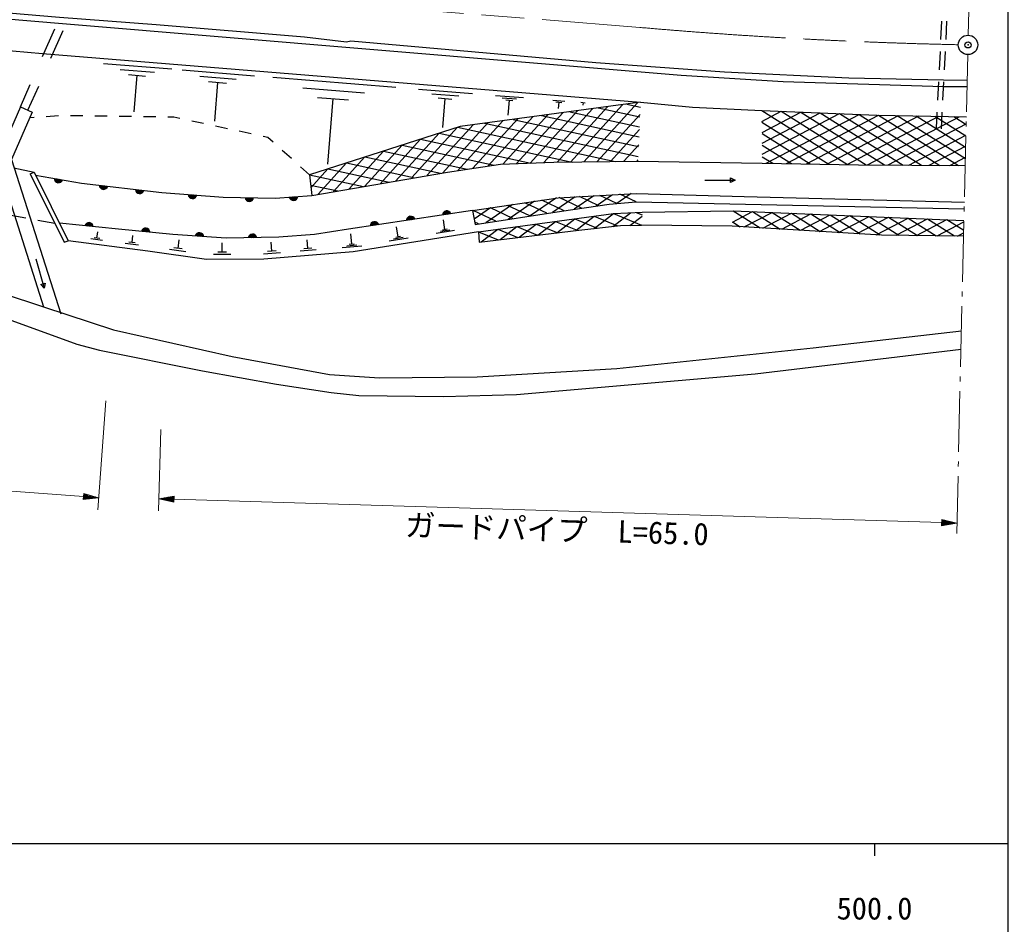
# Model space of a CAD drawing. Units: millimetres, scale not verified. Extents: x 40000 to 680000, y 20000 to 380000.
# Drawn here: x 497696 to 579000, y 198357 to 272792 of the extents above; entities that cross this region are included whole.
import ezdxf
from ezdxf.enums import TextEntityAlignment as Align

# ---------------------------------------------------------------- set-up
doc = ezdxf.new("R2010")
doc.units = ezdxf.units.MM
doc.header["$LTSCALE"] = 1000
doc.header["$PDMODE"] = 32
doc.header["$PDSIZE"] = 500
doc.linetypes.add('CHAIN', pattern=[18.5, 12, -1.5, 3.5, -1.5])
for name, color, linetype, lineweight in [('M-BGD', 7, 'Continuous', 25), ('M-BGD-HTXT', 7, 'Continuous', 13), ('M-BMK', 2, 'CHAIN', 13), ('M-BMK-OTRS', 5, 'Continuous', 25), ('M-BMK-SRVR', 3, 'Continuous', 25), ('M-STR-HTXT', 7, 'Continuous', 13), ('M-STR-STRD', 7, 'Continuous', 25), ('M-TTL-BAND', 7, 'Continuous', 25)]:
    doc.layers.add(name, color=color, linetype=linetype, lineweight=lineweight)
doc.layers.add('M-OTRS', color=6, linetype='Continuous')
doc.styles.add('ＭＳ ゴシック', font='')
doc.styles.get('ＭＳ ゴシック').set_extended_font_data('MS Gothic')

msp = doc.modelspace()

# ---------------------------------------------------------------- linework, layer by layer
at = {"layer": 'M-BGD'}
for p, q in [((573468, 271181), (573545, 272679)), ((573885, 271171), (573963, 272669)), ((474130, 272212), (499574, 270011)), ((499569, 269764), (500575, 272052)), ((500258, 269627), (501264, 271916)), ((499574, 270011), (522479, 268146)), ((573339, 268684), (573416, 270182)), ((573757, 268674), (573834, 270172)), ((504579, 269202), (510213, 268743)), ((505957, 268712), (508774, 268482)), ((511047, 268675), (517007, 268190)), ((506630, 268279), (508039, 268164)), ((507335, 268221), (507090, 265217)), ((512504, 268157), (515484, 267914)), ((513217, 267699), (514707, 267578)), ((513962, 267638), (513703, 264460)), ((518499, 268070), (528634, 267242)), ((522479, 268146), (548757, 265998)), ((573210, 266188), (573287, 267686)), ((573628, 266177), (573705, 267675)), ((497746, 265615), (498563, 267475)), ((498373, 265339), (499252, 267338)), ((520977, 267188), (526045, 266773)), ((530489, 267090), (534947, 266726)), ((531579, 266702), (533808, 266520)), ((522189, 266408), (524723, 266201)), ((523456, 266305), (523014, 260900)), ((532112, 266359), (533227, 266268)), ((532669, 266313), (532475, 263936)), ((536820, 266572), (539140, 266383)), ((537387, 266370), (538547, 266276)), ((537665, 266192), (538245, 266145)), ((537955, 266168), (537853, 264931)), ((541546, 266186), (542536, 266105)), ((541783, 266034), (542278, 265993)), ((542030, 266014), (541987, 265485)), ((543858, 265997), (544199, 265969)), ((544028, 265983), (544010, 265756)), ((544089, 261100), (548500, 265963)), ((497746, 265615), (498726, 265184)), ((538564, 260962), (542353, 265140)), ((539677, 260999), (543583, 265305)), ((540790, 261035), (544812, 265469)), ((541899, 261066), (546042, 265634)), ((542944, 265219), (548668, 263981)), ((542994, 261083), (547271, 265799)), ((545280, 265532), (548704, 264791)), ((547617, 265845), (548740, 265602)), ((558736, 265323), (565776, 260881)), ((558743, 264423), (560335, 265260)), ((558751, 263523), (561933, 265197)), ((558758, 262623), (563532, 265135)), ((558765, 261723), (565131, 265072)), ((560335, 265260), (567306, 260861)), ((561933, 265197), (568825, 260849)), ((563532, 265135), (570345, 260836)), ((565131, 265072), (571864, 260823)), ((573088, 263834), (573158, 265189)), ((573506, 263824), (573576, 265179)), ((498883, 264748), (498525, 264725)), ((500879, 264874), (499881, 264811)), ((502878, 264875), (501878, 264888)), ((504878, 264848), (503878, 264861)), ((506878, 264820), (505878, 264834)), ((508878, 264793), (507878, 264807)), ((510369, 264773), (509878, 264779)), ((510866, 264666), (510369, 264773)), ((512821, 264244), (511844, 264455)), ((532454, 260180), (536206, 264316)), ((533709, 260373), (537436, 264481)), ((534965, 260567), (538665, 264646)), ((535934, 264280), (548561, 261548)), ((536221, 260761), (539894, 264811)), ((537452, 260926), (541124, 264975)), ((538271, 264593), (548597, 262359)), ((540607, 264906), (548632, 263170)), ((545184, 261117), (548713, 265007)), ((558744, 264372), (564239, 260905)), ((559083, 260986), (566730, 265009)), ((560751, 260960), (568332, 264948)), ((562420, 260934), (569988, 264915)), ((564088, 260907), (571644, 264882)), ((565757, 260881), (573299, 264849)), ((566730, 265009), (573383, 260810)), ((567435, 260860), (574955, 264816)), ((568325, 264948), (574902, 260798)), ((569873, 264917), (575475, 261383)), ((571421, 264887), (575496, 262315)), ((572968, 264856), (575518, 263247)), ((574516, 264825), (575539, 264180)), ((514776, 263823), (513799, 264033)), ((516731, 263401), (515754, 263612)), ((528614, 259519), (532184, 263454)), ((529949, 259799), (533708, 263943)), ((531202, 259990), (534977, 264152)), ((532184, 263454), (543135, 261085)), ((533708, 263943), (546667, 261139)), ((546280, 261133), (548658, 263756)), ((569127, 260846), (575540, 264220)), ((518111, 263104), (517709, 263190)), ((518548, 262710), (518111, 263104)), ((527337, 259301), (530661, 262965)), ((530661, 262965), (539742, 261001)), ((558751, 263421), (562701, 260929)), ((570818, 260832), (575519, 263305)), ((520034, 261371), (519291, 262040)), ((524783, 258867), (527614, 261988)), ((526060, 259084), (529137, 262477)), ((527614, 261988), (534508, 260496)), ((529137, 262477), (536716, 260837)), ((547375, 261150), (548603, 262504)), ((558759, 262471), (561164, 260953)), ((572509, 260818), (575498, 262390)), ((522229, 258432), (524567, 261010)), ((523506, 258649), (526090, 261499)), ((524567, 261010), (530074, 259818)), ((526090, 261499), (532297, 260156)), ((548470, 261167), (548548, 261252)), ((548544, 261168), (558771, 260991)), ((558767, 261520), (559626, 260977)), ((574201, 260804), (575477, 261475)), ((497213, 260602), (498885, 260240)), ((498560, 260124), (498885, 260240)), ((498885, 260240), (501667, 254610)), ((521520, 260032), (520777, 260701)), ((521637, 258970), (523043, 260521)), ((523043, 260521), (528089, 259429)), ((498560, 260124), (501342, 254494)), ((521520, 260032), (521706, 258343)), ((521520, 260032), (525972, 259069)), ((554041, 259588), (556541, 259588)), ((556166, 259776), (556541, 259588)), ((556166, 259401), (556166, 259776)), ((556541, 259588), (556166, 259401)), ((521612, 259193), (523854, 258708)), ((540022, 257854), (537862, 256368)), ((541056, 256863), (539226, 257733)), ((541831, 258128), (539683, 256650)), ((542462, 257079), (540638, 257947)), ((543387, 258228), (541504, 256932)), ((543888, 257286), (542063, 258155)), ((544921, 258313), (543307, 257201)), ((545313, 257493), (543731, 258247)), ((546456, 258397), (545096, 257462)), ((546807, 257668), (545398, 258339)), ((547990, 258482), (546807, 257668)), ((548402, 257795), (547066, 258431)), ((548402, 257795), (575378, 257224)), ((534943, 257085), (535156, 255948)), ((536844, 256210), (534992, 257092)), ((536403, 257306), (535073, 256391)), ((538212, 257580), (536041, 256085)), ((538248, 256427), (536403, 257306)), ((539652, 256645), (537815, 257520)), ((548390, 256934), (548888, 256729)), ((548899, 256960), (556374, 257076)), ((556323, 256146), (557973, 257009)), ((556374, 257076), (575357, 256285)), ((556374, 257076), (558602, 255662)), ((557274, 255740), (559572, 256942)), ((557973, 257009), (560248, 255566)), ((559572, 256942), (561894, 255470)), ((496820, 256743), (498204, 256489)), ((499187, 256309), (500570, 256055)), ((532666, 255517), (532538, 256320)), ((535440, 255992), (535119, 256145)), ((540315, 255078), (541766, 256197)), ((541766, 256197), (543536, 255469)), ((541870, 255267), (543351, 256410)), ((543351, 256410), (545196, 255652)), ((543424, 255456), (544937, 256623)), ((544937, 256623), (546860, 255833)), ((544953, 255625), (546522, 256836)), ((546478, 255791), (547927, 256909)), ((546523, 256836), (548846, 255881)), ((547886, 255867), (548883, 256637)), ((556323, 256161), (556957, 255759)), ((558826, 255649), (561170, 256876)), ((560378, 255558), (562769, 256809)), ((561170, 256876), (563540, 255373)), ((561930, 255467), (564367, 256743)), ((562769, 256809), (565185, 255277)), ((563482, 255377), (565966, 256676)), ((564367, 256743), (566831, 255180)), ((565034, 255286), (567565, 256610)), ((565966, 256676), (568477, 255084)), ((566586, 255195), (569163, 256543)), ((567565, 256610), (570009, 255059)), ((568138, 255104), (570762, 256476)), ((569163, 256543), (571535, 255039)), ((569784, 255062), (572360, 256410)), ((570762, 256476), (573061, 255018)), ((571467, 255039), (573959, 256343)), ((572360, 256410), (574587, 254998)), ((573150, 255017), (575354, 256170)), ((573959, 256343), (575338, 255469)), ((504039, 254826), (504106, 255328)), ((528822, 254912), (528689, 255745)), ((533452, 255436), (531945, 255196)), ((533059, 255476), (532306, 255356)), ((532855, 255547), (532478, 255487)), ((535423, 255344), (535494, 254492)), ((535423, 255344), (537039, 254680)), ((535653, 254512), (537008, 255558)), ((537008, 255558), (538663, 254877)), ((537207, 254700), (538594, 255771)), ((538594, 255771), (540288, 255075)), ((538761, 254889), (540180, 255984)), ((540180, 255984), (541912, 255272)), ((556303, 255797), (548846, 255877)), ((501342, 254494), (501667, 254610)), ((504493, 254638), (503551, 254763)), ((504274, 254795), (503804, 254857)), ((507200, 254426), (506655, 254499)), ((506928, 254463), (507005, 255044)), ((510714, 253978), (510814, 254693)), ((518432, 253744), (518371, 254488)), ((521400, 253975), (521343, 254670)), ((525005, 254315), (524934, 255184)), ((529636, 254828), (528074, 254579)), ((529229, 254870), (528448, 254746)), ((529017, 254943), (528627, 254881)), ((574833, 254995), (575333, 255256)), ((507453, 254245), (506364, 254390)), ((511360, 253705), (510018, 253892)), ((511049, 253931), (510378, 254024)), ((514709, 253670), (513988, 253664)), ((514348, 253667), (514343, 254436)), ((518781, 253772), (518083, 253715)), ((522065, 253855), (520762, 253748)), ((521725, 254002), (521074, 253948)), ((525838, 254164), (524209, 254031)), ((525422, 254240), (524607, 254173)), ((525209, 254332), (524802, 254298)), ((499031, 253109), (499698, 250699)), ((515070, 253480), (513629, 253469)), ((519145, 253615), (517749, 253500)), ((499417, 251011), (499779, 251111)), ((499698, 250699), (499417, 251011)), ((499779, 251111), (499698, 250699))]:
    msp.add_line(p, q, dxfattribs=at)
for points in [[(548757, 265998), (533913, 264009), (521520, 260032)], [(548757, 265998), (553018, 265607), (558736, 265323)], [(497746, 265615), (495817, 261215), (499661, 249154)], [(498726, 265184), (497020, 261293), (501066, 248601)], [(558736, 265323), (568217, 264950), (575554, 264804)], [(521706, 258343), (532884, 260245), (537251, 260920), (541619, 261062), (548544, 261168)], [(558771, 260991), (566690, 260866), (575461, 260793)], [(498997, 260013), (502770, 259348), (509375, 258567), (514435, 258194), (518714, 258097), (521706, 258343)], [(445812, 257801), (450213, 257691), (450234, 255953), (462075, 255199), (481783, 253817), (484346, 253604), (496251, 250300), (499661, 249154), (505393, 247267), (515162, 245074), (523165, 243593), (527294, 243322), (535326, 243408), (546803, 244106), (562952, 245800), (575146, 247182)], [(534943, 257085), (541974, 258150), (548402, 258505)], [(535156, 255948), (542259, 257049), (546165, 257617), (548402, 257795)], [(548402, 258505), (557280, 258256), (575392, 257793)], [(534943, 257085), (524734, 255558), (521928, 255114)], [(535423, 255344), (546520, 256836), (548899, 256960)], [(521928, 255114), (519016, 254901), (514666, 254812), (510298, 255131), (505824, 255558), (500957, 256046)], [(535423, 255344), (525122, 253704), (517771, 253101), (513048, 253065), (508219, 253740), (501667, 254610)], [(535494, 254492), (543679, 255487), (547106, 255859), (548846, 255877)], [(575327, 254988), (568572, 255078), (556303, 255797)], [(449826, 255240), (458454, 253125), (460486, 252871), (483685, 251855), (484447, 251771), (494014, 249146), (502396, 246098), (504259, 245590), (512725, 243897), (518821, 242796), (523309, 242119), (525595, 241865), (532537, 241780), (538549, 241949), (558191, 243643), (575125, 245675)]]:
    msp.add_lwpolyline(points, dxfattribs=at)
for centre, radius, start, end in [((500893, 259734), 354, 178.805, 341.21017), ((500893, 259734), 283, 181.02904, 338.98614), ((500893, 259734), 212, 184.77536, 335.23981), ((500893, 259734), 142, 192.48709, 327.52808), ((500893, 259734), 100, 202.80475, 317.21042), ((504589, 259188), 354, 182.05183, 344.45701), ((504589, 259188), 283, 184.27587, 342.23297), ((504589, 259188), 212, 188.0222, 338.48664), ((504589, 259188), 142, 195.73393, 330.77491), ((504589, 259188), 100, 206.05159, 320.45725), ((507568, 258835), 354, 182.05183, 344.45701), ((507568, 258835), 283, 184.27587, 342.23297), ((507568, 258835), 212, 188.0222, 338.48664), ((507568, 258835), 142, 195.73393, 330.77491), ((507568, 258835), 100, 206.05159, 320.45725), ((511909, 258435), 354, 184.58323, 346.98841), ((511909, 258435), 283, 186.80727, 344.76437), ((511909, 258435), 212, 190.5536, 341.01805), ((511909, 258435), 142, 198.26533, 333.30632), ((511909, 258435), 100, 208.58299, 322.98865), ((516576, 258200), 354, 187.49006, 349.89524), ((516576, 258200), 283, 189.7141, 347.6712), ((516576, 258200), 212, 193.46042, 343.92487), ((516576, 258200), 142, 201.17215, 336.21314), ((516576, 258200), 100, 211.48982, 325.89548), ((520206, 258274), 354, 193.50477, 355.90994), ((520206, 258274), 283, 195.72881, 353.68591), ((520206, 258274), 212, 199.47513, 349.93958), ((520206, 258274), 142, 207.18686, 342.22785), ((520206, 258274), 100, 217.50452, 331.91019), ((532813, 256711), 354, 17.30381, 179.70899), ((532813, 256711), 283, 19.52785, 177.48495), ((532813, 256711), 212, 23.27418, 173.73863), ((526879, 255824), 354, 17.30381, 179.70899), ((526879, 255824), 283, 19.52785, 177.48495), ((529846, 256267), 354, 17.30381, 179.70899), ((529846, 256267), 283, 19.52785, 177.48495), ((529846, 256267), 212, 23.27418, 173.73863), ((529846, 256267), 142, 30.98591, 166.0269), ((529846, 256267), 100, 41.30357, 155.70923), ((532813, 256711), 142, 30.98591, 166.0269), ((532813, 256711), 100, 41.30357, 155.70923), ((503385, 255748), 354, 3.06611, 165.47129), ((503385, 255748), 283, 5.29015, 163.24725), ((503385, 255748), 212, 9.03648, 159.50093), ((503385, 255748), 142, 16.74821, 151.7892), ((503385, 255748), 100, 27.06587, 141.47154), ((508056, 255291), 354, 3.35708, 165.76226), ((508056, 255291), 283, 5.58112, 163.53822), ((508056, 255291), 212, 9.32744, 159.79189), ((508056, 255291), 142, 17.03917, 152.08016), ((508056, 255291), 100, 27.35684, 141.7625), ((526879, 255824), 212, 23.27418, 173.73863), ((526879, 255824), 142, 30.98591, 166.0269), ((526879, 255824), 100, 41.30357, 155.70923), ((512478, 254918), 354, 4.61249, 167.01767), ((512478, 254918), 283, 6.83653, 164.79363), ((512478, 254918), 212, 10.58286, 161.04731), ((512478, 254918), 142, 18.29459, 153.33558), ((512478, 254918), 100, 28.61225, 143.01792), ((516842, 254802), 354, 9.96655, 172.37173), ((516842, 254802), 283, 12.19059, 170.14769), ((516842, 254802), 212, 15.93692, 166.40136), ((516842, 254802), 142, 23.64864, 158.68963), ((516842, 254802), 100, 33.96631, 148.37197)]:
    msp.add_arc(centre, radius, start, end, dxfattribs=at)
at = {"layer": 'M-BGD-HTXT'}
for p, q in [((575779, 274547), (575709, 271521)), ((575672, 269922), (575563, 265218)), ((575545, 264418), (575536, 264019)), ((575517, 263219), (575401, 258220)), ((575383, 257420), (575374, 257020)), ((575355, 256221), (575240, 251222)), ((575221, 250422), (575212, 250022)), ((575193, 249222), (575078, 244224)), ((575059, 243424), (575050, 243024)), ((575031, 242224), (574916, 237226)), ((574897, 236426), (574888, 236026)), ((574870, 235226), (574761, 230523))]:
    msp.add_line(p, q, dxfattribs=at)
at = {"layer": 'M-BMK'}
msp.add_lwpolyline([(476661, 278036), (503789, 275747), (548704, 272159)], dxfattribs=at)
msp.add_arc((583470, 670773), 400127, 265.01545, 268.77145, dxfattribs=at)
at = {"layer": 'M-BMK-OTRS'}
msp.add_lwpolyline([(575623, 267791), (573685, 267809), (565896, 267978), (555651, 268486), (545068, 269248), (524917, 271026), (524579, 270941), (521107, 271365), (508915, 272381), (500970, 272973), (453557, 277037), (445513, 277630), (405212, 281186), (343829, 286266), (277704, 292023)], dxfattribs=at)
at = {"layer": 'M-BMK-SRVR'}
msp.add_circle((575691, 270722), 800, dxfattribs=at)
at = {"layer": 'M-OTRS'}
msp.add_point((575691, 270722), dxfattribs=at)
at = {"layer": 'M-STR-HTXT'}
for p, q in [((393272, 241619), (502936, 233550)), ((504769, 241437), (504109, 232461)), ((509304, 239064), (509099, 232380)), ((502954, 233799), (502917, 233301)), ((504182, 233458), (502917, 233301)), ((503170, 233332), (502921, 233351)), ((502925, 233400), (503423, 233364)), ((503676, 233395), (502928, 233450)), ((502932, 233500), (503929, 233427)), ((504182, 233458), (502936, 233550)), ((502939, 233600), (503937, 233527)), ((503691, 233595), (502943, 233650)), ((502947, 233700), (503445, 233663)), ((503200, 233731), (502950, 233750)), ((504182, 233458), (502954, 233799)), ((509130, 233379), (510387, 233591)), ((509130, 233379), (510371, 233091)), ((509130, 233379), (510379, 233341)), ((510381, 233391), (509381, 233422)), ((509632, 233464), (510382, 233441)), ((510384, 233491), (509884, 233506)), ((510135, 233549), (510385, 233541)), ((510371, 233091), (510387, 233591)), ((510378, 233291), (509378, 233322)), ((509626, 233264), (510376, 233241)), ((510374, 233191), (509875, 233206)), ((510123, 233149), (510373, 233141)), ((510379, 233341), (573531, 231406)), ((573539, 231656), (573523, 231157)), ((574780, 231368), (573523, 231157)), ((573775, 231199), (573525, 231207)), ((573526, 231256), (574026, 231241)), ((574278, 231283), (573528, 231306)), ((573529, 231356), (574529, 231326)), ((574780, 231368), (573531, 231406)), ((573532, 231456), (574532, 231426)), ((574284, 231483), (573534, 231506)), ((573536, 231556), (574035, 231541)), ((573787, 231599), (573537, 231606)), ((574780, 231368), (573539, 231656))]:
    msp.add_line(p, q, dxfattribs=at)
at = {"layer": 'M-STR-STRD'}
msp.add_lwpolyline([(575611, 267263), (573685, 267265), (560477, 267688), (552095, 268196), (501549, 272430), (399593, 281043), (378342, 282737), (303750, 289256), (262602, 292643), (245599, 293985)], dxfattribs=at)
at = {"layer": 'M-TTL-BAND'}
for p, q in [((579000, 20000), (579000, 370000)), ((40000, 205000), (579000, 205000)), ((568000, 205000), (568000, 204000))]:
    msp.add_line(p, q, dxfattribs=at)

# ---------------------------------------------------------------- texts
at = {"layer": 'M-STR-HTXT', "style": 'ＭＳ ゴシック'}
msp.add_text('ガードパイプ  L=65.0', height=1833, rotation=358.245, dxfattribs=at).set_placement((541831, 229376), align=Align.BOTTOM_CENTER)
at = {"layer": 'M-TTL-BAND', "style": 'ＭＳ ゴシック'}
msp.add_text('500.0', height=1833, dxfattribs=at).set_placement((568000, 198195), align=Align.BOTTOM_CENTER)

doc.saveas('drawing.dxf')
